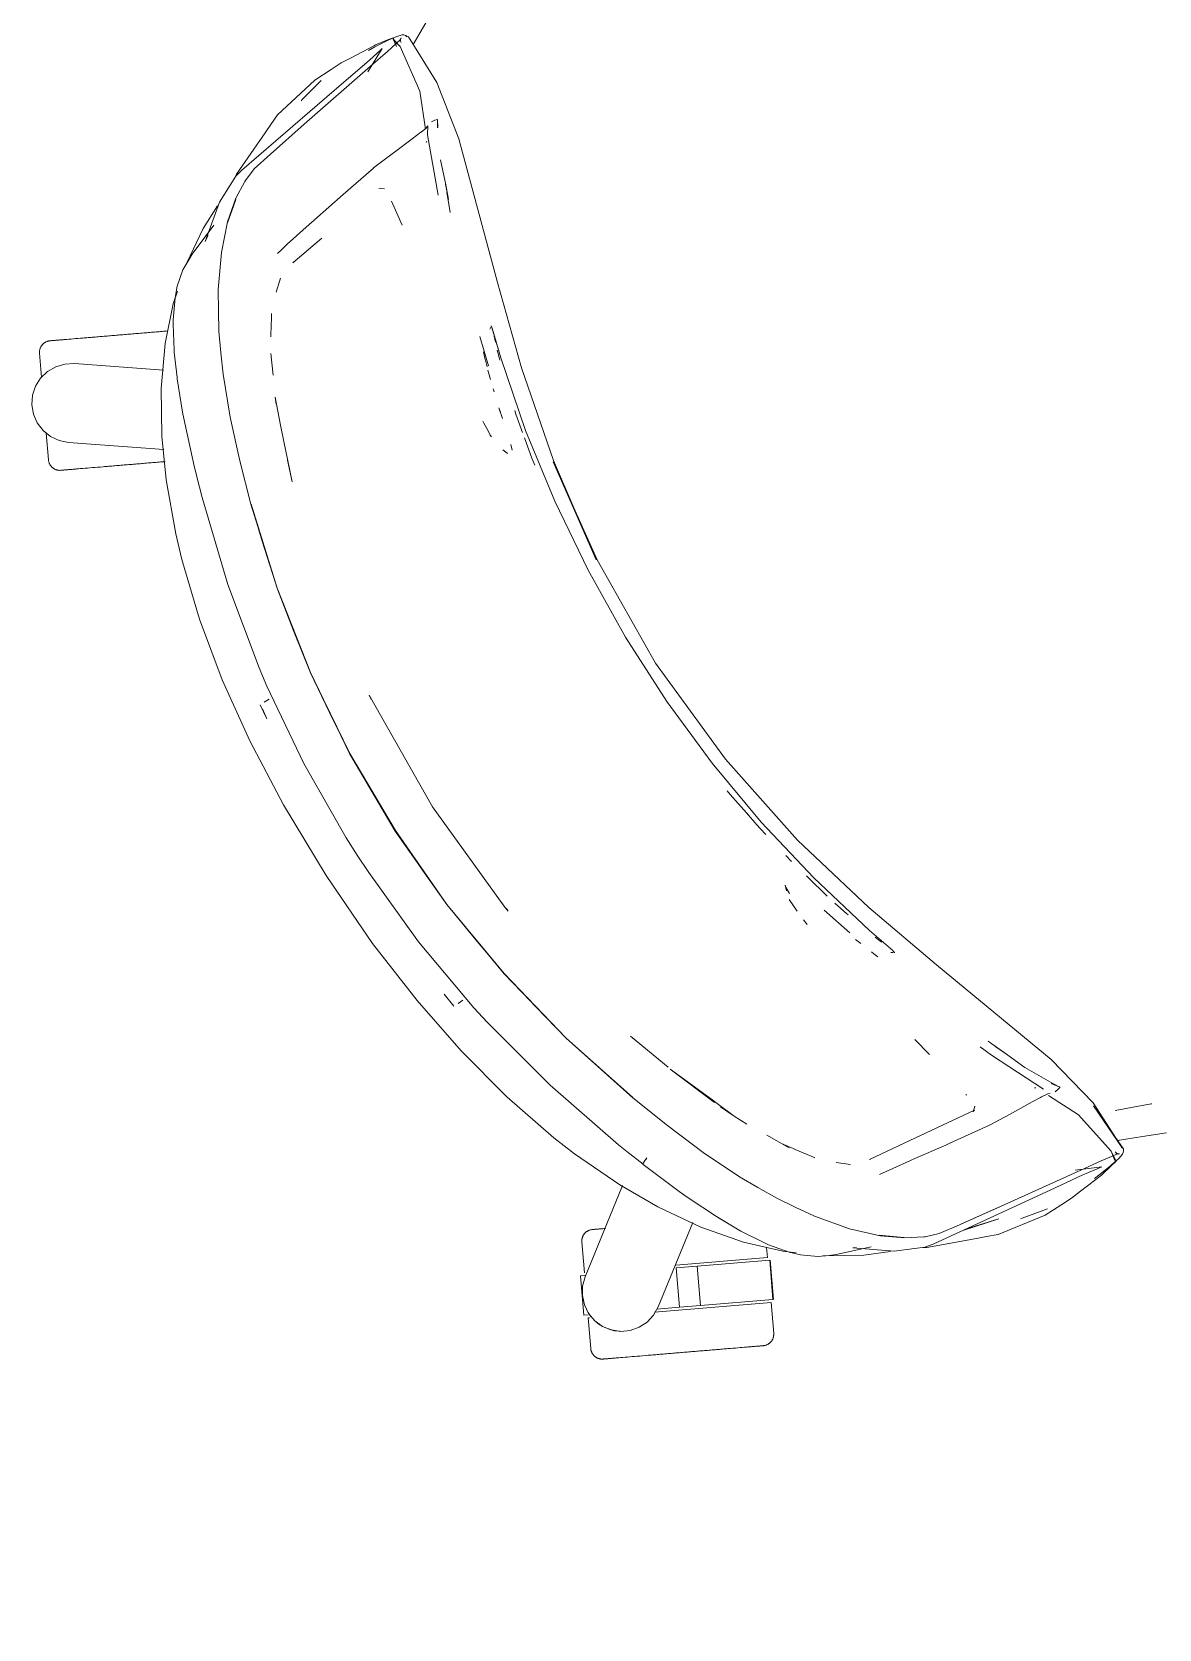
# Model space of a CAD drawing. Header units: millimetres. Extents: x 79795 to 317870, y -36033 to 97293.
# Drawn here: x 202758 to 203157, y 16035 to 16601 of the extents above; entities that cross this region are included whole.
import ezdxf

# ---------------------------------------------------------------- set-up
doc = ezdxf.new("R2010")
doc.units = ezdxf.units.MM
doc.header["$MEASUREMENT"] = 0
doc.layers.add('G-IMPT', color=8, linetype='CONTINUOUS', lineweight=9)
doc.layers.add('I-FURN', color=8, linetype='CONTINUOUS', lineweight=9)

msp = doc.modelspace()

# ---------------------------------------------------------------- linework, layer by layer
at = {"layer": 'G-IMPT'}
for p, q in [((202883.42, 16597.92), (202885.62, 16598.81)), ((202883.91, 16597.93), (202886.96, 16599.25)), ((202886.78, 16595.66), (202885.62, 16598.81)), ((202888.82, 16599.8), (202886.96, 16599.25)), ((202887.84, 16597.73), (202888.46, 16598.79)), ((202888.25, 16598.19), (202888.46, 16598.79)), ((202888.82, 16599.8), (202889.45, 16599.82)), ((202889.45, 16599.82), (202890.03, 16599.61)), ((202891.1, 16599.06), (202890.03, 16599.61)), ((202890.48, 16599.15), (202890.03, 16599.61)), ((202890.03, 16599.61), (202890.09, 16599.55)), ((202890.48, 16599.15), (202890.09, 16599.55)), ((202901.05, 16582.89), (202891.1, 16599.06)), ((202892.77, 16596.35), (202897.17, 16604.11)), ((202878.99, 16596.08), (202870.72, 16591.71)), ((202881.75, 16594.96), (202876.65, 16586.76)), ((202879.13, 16595.56), (202876.84, 16594.33)), ((202877.33, 16590.96), (202881.1, 16594.37)), ((202883.6, 16593.88), (202877.6, 16588.7)), ((202878.99, 16596.08), (202879.41, 16596.3)), ((202883.35, 16597.66), (202879.13, 16595.56)), ((202879.41, 16596.3), (202883.42, 16597.92)), ((202881.75, 16594.96), (202881.1, 16594.37)), ((202883.91, 16597.93), (202883.35, 16597.66)), ((202888.27, 16598.21), (202883.6, 16593.88)), ((202886.78, 16595.66), (202885.64, 16598.33)), ((202885.64, 16598.33), (202888.16, 16595.69)), ((202887.84, 16597.73), (202888.27, 16598.21)), ((202895.1, 16579.89), (202888.16, 16595.69)), ((202888.25, 16598.19), (202888.27, 16597.56)), ((202888.48, 16597.1), (202888.27, 16597.56)), ((202877.6, 16588.7), (202854.1, 16568.16)), ((202857.86, 16583.81), (202863.7, 16587.6)), ((202863.7, 16587.6), (202867.21, 16589.86)), ((202870.72, 16591.71), (202867.21, 16589.86)), ((202868.17, 16583.09), (202876.35, 16590.07)), ((202877.33, 16590.96), (202876.35, 16590.07)), ((202868.17, 16583.09), (202832.08, 16551.92)), ((202857.86, 16583.81), (202844.73, 16571.51)), ((202860.19, 16583.63), (202853.47, 16576.88)), ((202901.05, 16582.89), (202908.87, 16563)), ((202853.47, 16576.88), (202853.07, 16576.44)), ((202895.1, 16579.89), (202897.07, 16566.47)), ((202844.73, 16571.51), (202842.35, 16568.08)), ((202830.12, 16550.47), (202840.27, 16565.09)), ((202840.27, 16565.09), (202842.35, 16568.08)), ((202854.1, 16568.16), (202842.14, 16557.61)), ((202892.39, 16563.02), (202895.48, 16565.36)), ((202895.55, 16565.41), (202895.48, 16565.36)), ((202895.55, 16565.41), (202897.39, 16566.95)), ((202897.4, 16566.96), (202897.39, 16566.95)), ((202897.4, 16566.96), (202897.85, 16567.59)), ((202897.85, 16567.59), (202897.81, 16564.39)), ((202899.21, 16569.02), (202900.44, 16569.61)), ((202900.44, 16569.61), (202901.32, 16569.85)), ((202901.38, 16569.87), (202901.32, 16569.85)), ((202901.38, 16566.94), (202901.32, 16569.85)), ((202901.32, 16569.85), (202901.41, 16566.97)), ((202901.38, 16569.87), (202901.38, 16566.94)), ((202886.08, 16558.29), (202892.39, 16563.02)), ((202897.52, 16562.16), (202897.3, 16561.7)), ((202897.81, 16564.39), (202901.53, 16543.03)), ((202922.62, 16512.1), (202908.87, 16563)), ((202836.39, 16552.36), (202842.14, 16557.61)), ((202878.69, 16552.71), (202885.29, 16557.69)), ((202885.29, 16557.69), (202886.08, 16558.29)), ((202904.26, 16546.73), (202902.41, 16555.61)), ((202827.93, 16546.62), (202829.91, 16549.76)), ((202829.55, 16549.19), (202830.12, 16550.47)), ((202832.08, 16551.92), (202829.91, 16549.76)), ((202829.95, 16541.97), (202833.07, 16547.89)), ((202833.07, 16547.89), (202833.31, 16548.3)), ((202836.39, 16552.36), (202833.31, 16548.3)), ((202867.9, 16543.34), (202878.63, 16552.66)), ((202878.69, 16552.71), (202878.63, 16552.66)), ((202827.93, 16546.62), (202824.09, 16540.53)), ((202867.9, 16543.34), (202857.81, 16534.33)), ((202882.61, 16545.26), (202880.54, 16545.45)), ((202905.22, 16541.52), (202904.16, 16546.91)), ((202904.16, 16546.91), (202905.22, 16541.5)), ((202904.26, 16546.73), (202905.22, 16541.52)), ((202904.69, 16544.18), (202905.76, 16536.88)), ((202823.45, 16539.33), (202818.35, 16531.31)), ((202819.09, 16526.68), (202824.09, 16540.53)), ((202827.01, 16533.27), (202829.93, 16541.57)), ((202827.01, 16533.27), (202828.5, 16537.57)), ((202829.95, 16541.97), (202827.02, 16533.64)), ((202829.93, 16541.57), (202828.5, 16537.57)), ((202885, 16540.91), (202888.78, 16532.44)), ((202885, 16540.91), (202885.15, 16540.59)), ((202818.35, 16531.31), (202812.58, 16519.13)), ((202822.09, 16532.46), (202814.52, 16522.22)), ((202824.79, 16522.81), (202827.02, 16533.64)), ((202856.97, 16533.58), (202848.09, 16525.71)), ((202856.97, 16533.58), (202857.43, 16533.99)), ((202857.81, 16534.33), (202857.43, 16533.99)), ((202819.09, 16526.68), (202820.17, 16528.76)), ((202846.29, 16523.97), (202847.73, 16525.4)), ((202848.09, 16525.71), (202847.73, 16525.4)), ((202860.33, 16527.8), (202850.06, 16519.07)), ((202811.82, 16517.81), (202813.23, 16520.12)), ((202813.23, 16520.12), (202814.52, 16522.22)), ((202824.79, 16522.81), (202823.7, 16509.69)), ((202844.72, 16522.41), (202846.29, 16523.97)), ((202811.19, 16516.68), (202809.19, 16510.8)), ((202811.19, 16516.68), (202811.82, 16517.81)), ((202850.06, 16519.07), (202850.38, 16519.45)), ((202807.76, 16504.59), (202809.23, 16509.1)), ((202809.19, 16510.8), (202808.4, 16506.69)), ((202823.7, 16509.39), (202823.7, 16509.69)), ((202823.73, 16502.16), (202823.7, 16509.39)), ((202844.21, 16508.77), (202845.69, 16513.69)), ((202931.12, 16481.92), (202922.62, 16512.1)), ((202807.76, 16504.59), (202804.96, 16490.54)), ((202808.4, 16506.69), (202807.75, 16498.98)), ((202807.75, 16498.98), (202807.72, 16497.43)), ((202808.07, 16488.14), (202807.72, 16497.43)), ((202823.73, 16502.16), (202823.93, 16494.88)), ((202842.53, 16499.79), (202842.37, 16493.59)), ((202842.53, 16499.79), (202842.56, 16501.13)), ((202824.61, 16487.24), (202823.93, 16494.88)), ((202842.37, 16493.59), (202842.35, 16492.89)), ((202919.44, 16482.66), (202916.34, 16493.08)), ((202919.85, 16495.64), (202920.16, 16496.3)), ((202919.85, 16495.64), (202919.95, 16495.88)), ((202920.48, 16496.68), (202920.23, 16496.82)), ((202923.8, 16485.48), (202920.48, 16496.68)), ((202923.8, 16485.48), (202920.56, 16496.26)), ((202920.68, 16495.99), (202920.56, 16496.26)), ((202923.8, 16485.48), (202920.68, 16495.99)), ((202921.6, 16492.09), (202921.36, 16493.2)), ((202921.83, 16491.08), (202921.6, 16492.09)), ((202803.54, 16474.64), (202804.96, 16490.54)), ((202808.14, 16487.47), (202808.07, 16488.14)), ((202808.14, 16487.47), (202809.11, 16478.57)), ((202824.61, 16487.24), (202825.4, 16479.75)), ((202842.36, 16487.07), (202843.16, 16479.29)), ((202917.58, 16487.63), (202918.11, 16485.4)), ((202922.49, 16488.24), (202922.69, 16487.41)), ((202923.28, 16485.14), (202922.69, 16487.41)), ((202918.28, 16484.66), (202918.11, 16485.4)), ((202918.28, 16484.66), (202918.88, 16482.3)), ((202919.18, 16481.15), (202919.39, 16480.35)), ((202919.39, 16480.35), (202920.08, 16477.83)), ((202923.28, 16485.14), (202923.4, 16484.67)), ((202932.54, 16459.81), (202923.8, 16485.48)), ((202931.12, 16481.92), (202942.36, 16449.1)), ((202803.73, 16457.76), (202803.54, 16474.64)), ((202809.16, 16478.08), (202809.11, 16478.57)), ((202809.16, 16478.08), (202811.08, 16466.28)), ((202827.91, 16464.44), (202825.4, 16479.75)), ((202921.03, 16474.52), (202921.36, 16473.4)), ((202845.74, 16461.7), (202843.82, 16471.55)), ((202843.82, 16471.55), (202844.2, 16469.13)), ((202811.08, 16466.28), (202811.83, 16462.39)), ((202831.37, 16448.98), (202827.91, 16464.44)), ((202917.59, 16462.63), (202917.36, 16463.05)), ((202923.1, 16467.78), (202924.35, 16464)), ((202923.1, 16467.78), (202923.6, 16466.29)), ((202929.09, 16465.6), (202928.68, 16466.86)), ((202931.44, 16459.08), (202929.09, 16465.6)), ((202805.22, 16442.34), (202803.73, 16457.76)), ((202815.28, 16446.68), (202811.83, 16462.39)), ((202846.11, 16459.89), (202845.74, 16461.7)), ((202849.91, 16441.58), (202846.11, 16459.89)), ((202919.37, 16459.36), (202917.59, 16462.63)), ((202919.37, 16459.36), (202920.03, 16458.15)), ((202920.4, 16457.56), (202920.03, 16458.15)), ((202932.54, 16459.81), (202942.83, 16434.71)), ((202926.07, 16451.59), (202924.44, 16452.86)), ((202926.07, 16451.59), (202925.32, 16452.35)), ((202927.73, 16452.79), (202927.34, 16454.8)), ((202927.45, 16454.38), (202927.34, 16454.8)), ((202934.71, 16450.01), (202932.13, 16457.17)), ((202815.28, 16446.68), (202817, 16439.68)), ((202831.37, 16448.98), (202835.23, 16433.72)), ((202849.91, 16441.58), (202848.18, 16449.3)), ((202935.74, 16447.54), (202934.71, 16450.01)), ((202957.84, 16413.97), (202942.34, 16448.64)), ((202957.53, 16413.98), (202942.34, 16448.64)), ((202942.36, 16449.1), (202957.53, 16413.98)), ((202808.63, 16423.16), (202805.22, 16442.34)), ((202817.95, 16436), (202817, 16439.68)), ((202817.95, 16436), (202827.12, 16405.24)), ((202942.83, 16434.71), (202954.63, 16410.29)), ((202844.69, 16403.54), (202835.23, 16433.72)), ((202839.27, 16420.56), (202835.32, 16433.67)), ((202844.69, 16403.54), (202835.32, 16433.67)), ((202808.63, 16423.16), (202810.77, 16414.15)), ((202839.27, 16420.56), (202844.69, 16403.54)), ((202810.77, 16414.15), (202817.08, 16392.95)), ((202957.84, 16413.97), (202978.58, 16377.39)), ((202967.89, 16386.64), (202954.63, 16410.29)), ((202838.18, 16375.74), (202827.12, 16405.24)), ((202856.35, 16374.03), (202844.66, 16403.66)), ((202844.66, 16403.66), (202856.31, 16374.09)), ((202844.69, 16403.54), (202850.23, 16389.25)), ((202817.08, 16392.95), (202825.13, 16371.54)), ((202856.35, 16374.03), (202850.23, 16389.25)), ((202982.57, 16363.83), (202967.89, 16386.64)), ((202840.93, 16369.28), (202838.18, 16375.74)), ((202870.19, 16345.46), (202856.31, 16374.09)), ((202863.09, 16359.96), (202856.35, 16374.03)), ((202870.24, 16345.44), (202856.35, 16374.03)), ((203003.29, 16343.36), (202978.58, 16377.39)), ((202834.87, 16349.95), (202825.13, 16371.54)), ((202854.05, 16341.85), (202840.93, 16369.28)), ((202838.49, 16362.63), (202840.87, 16357.73)), ((202839.95, 16363.61), (202841.75, 16364.68)), ((202839.95, 16363.61), (202840.05, 16363.67)), ((202899.6, 16326.55), (202877.16, 16366.03)), ((202877.16, 16366.03), (202877.84, 16364.55)), ((202877.23, 16366), (202877.33, 16365.77)), ((202877.84, 16364.55), (202877.33, 16365.77)), ((202982.57, 16363.83), (202998.61, 16341.96)), ((202839.31, 16361.2), (202840.87, 16357.73)), ((202863.09, 16359.96), (202870.24, 16345.44)), ((202846.81, 16327.23), (202834.87, 16349.95)), ((202886.29, 16317.98), (202870.19, 16345.46)), ((202870.24, 16345.44), (202877.74, 16332.56)), ((202870.24, 16345.44), (202886.48, 16318.11)), ((202869.04, 16315.58), (202854.05, 16341.85)), ((203015.95, 16321.11), (202998.61, 16341.96)), ((203028.85, 16314.73), (203003.29, 16343.36)), ((202877.74, 16332.56), (202886.48, 16318.11)), ((203005, 16330.89), (203003.95, 16332.19)), ((203010.7, 16324.42), (203005, 16330.89)), ((202861.87, 16302.27), (202846.81, 16327.23)), ((202899.55, 16326.52), (202925.17, 16291.01)), ((202899.6, 16326.55), (202925.17, 16291.01)), ((203010.7, 16324.42), (203014.46, 16320.16)), ((202904.63, 16291.95), (202886.29, 16317.98)), ((202896.01, 16304.16), (202886.48, 16318.11)), ((202904.64, 16292.01), (202886.48, 16318.11)), ((203014.46, 16320.16), (203015.55, 16318.92)), ((203017.59, 16316.78), (203015.55, 16318.92)), ((203034.53, 16301.36), (203015.95, 16321.11)), ((202869.04, 16315.58), (202872.92, 16309.38)), ((203028.85, 16314.73), (203054.08, 16290.91)), ((202876.96, 16303.28), (202872.92, 16309.38)), ((203024.68, 16309.33), (203026.65, 16307.25)), ((202878.36, 16278.22), (202861.87, 16302.27)), ((202876.96, 16303.28), (202894.66, 16278.76)), ((202896.01, 16304.16), (202904.64, 16292.01)), ((203031.96, 16302.07), (203033.41, 16300.66)), ((203038.37, 16295.82), (203033.41, 16300.66)), ((203034.53, 16301.36), (203054.28, 16282.77)), ((203024.76, 16297.87), (203024.38, 16298.87)), ((203024.38, 16298.87), (203024.85, 16296.86)), ((203024.76, 16297.87), (203025.98, 16295.92)), ((203025.82, 16293.78), (203028.63, 16289.58)), ((203025.82, 16293.78), (203027.33, 16291.45)), ((203025.9, 16296.03), (203025.98, 16295.92)), ((203038.37, 16295.82), (203039.36, 16294.91)), ((202904.63, 16291.95), (202924.95, 16267.46)), ((202904.64, 16292.01), (202924.9, 16267.52)), ((202904.64, 16292.01), (202914.89, 16279.48)), ((202925.17, 16291.01), (202926.36, 16289.66)), ((202925.17, 16291.01), (202926.08, 16290.04)), ((202926.25, 16289.86), (202926.08, 16290.04)), ((203028.63, 16289.58), (203027.33, 16291.45)), ((203047.32, 16281.98), (203038.26, 16290.02)), ((203042.18, 16292.3), (203042.05, 16292.43)), ((203043.07, 16291.52), (203042.18, 16292.3)), ((203043.07, 16291.52), (203046.17, 16288.76)), ((203046.17, 16288.76), (203046.72, 16288.29)), ((203078.02, 16270.67), (203054.08, 16290.91)), ((203030.95, 16286.56), (203032.26, 16284.92)), ((203054.28, 16282.77), (203062.51, 16275.67)), ((202894.1, 16257.94), (202878.36, 16278.22)), ((202894.66, 16278.76), (202914.2, 16255.45)), ((202924.9, 16267.52), (202914.89, 16279.48)), ((203049.37, 16279.62), (203051.18, 16278.15)), ((203058.07, 16279.03), (203056.31, 16280.39)), ((203058.07, 16279.03), (203058.63, 16278.6)), ((203055.85, 16274.56), (203054.99, 16275.21)), ((203055.85, 16274.56), (203057.26, 16273.5)), ((203061.9, 16274.97), (203062.15, 16274.96)), ((203061.9, 16274.97), (203062.62, 16274.97)), ((203062.71, 16275.47), (203062.51, 16275.67)), ((203062.94, 16275.27), (203062.71, 16275.47)), ((203063.11, 16275.1), (203062.94, 16275.27)), ((203063.16, 16274.86), (203063.11, 16275.1)), ((202946.94, 16244.69), (202924.9, 16267.52)), ((202924.9, 16267.52), (202936.22, 16255.66)), ((202946.94, 16244.69), (202924.95, 16267.46)), ((203078.02, 16270.67), (203118.66, 16237.08)), ((202907.14, 16255.99), (202903.66, 16260.19)), ((202909.71, 16240.14), (202894.1, 16257.94)), ((202910.35, 16258.11), (202908.63, 16256.91)), ((202908.63, 16256.91), (202908.73, 16256.97)), ((202914.2, 16255.45), (202918.94, 16250.27)), ((202946.94, 16244.69), (202936.22, 16255.66)), ((202941.21, 16227.99), (202918.94, 16250.27)), ((202960.19, 16232.71), (202946.94, 16244.69)), ((202946.94, 16244.69), (202970.5, 16223.58)), ((202946.94, 16244.69), (202970.49, 16223.68)), ((202969.62, 16245.39), (202972.39, 16243.09)), ((202969.62, 16245.39), (202982.96, 16234.37)), ((203070.4, 16244.23), (203075.52, 16238.89)), ((203097.6, 16242.65), (203096.36, 16243.54)), ((203101.94, 16239.62), (203097.6, 16242.65)), ((203097.6, 16242.65), (203102.06, 16239.45)), ((202925.86, 16223.94), (202909.71, 16240.14)), ((203093.5, 16241.58), (203097.45, 16238.67)), ((203097.45, 16238.67), (203115.86, 16226.55)), ((203102.06, 16239.45), (203099.04, 16241.62)), ((203109.27, 16234.26), (203101.94, 16239.62)), ((203118.66, 16237.08), (203133.53, 16221.73)), ((202960.19, 16232.71), (202970.49, 16223.68)), ((202983.73, 16233.69), (202999.42, 16221.91)), ((202983.73, 16233.69), (202998.82, 16222.66)), ((203109.27, 16234.26), (203119.18, 16228.62)), ((202941.21, 16227.99), (202965.41, 16206.91)), ((203112.69, 16227.09), (203113.2, 16227.1)), ((203121.64, 16227.28), (203118.63, 16228.56)), ((203121.64, 16227.28), (203119.18, 16228.62)), ((203119.99, 16225.7), (203121.19, 16226.67)), ((203121.19, 16226.67), (203121.69, 16227.16)), ((203121.64, 16227.28), (203121.58, 16227.44)), ((203121.69, 16227.16), (203121.64, 16227.28)), ((202942.55, 16209.42), (202925.86, 16223.94)), ((202970.5, 16223.58), (202982.78, 16213.75)), ((202998.82, 16222.66), (203000.31, 16221.56)), ((203006.43, 16217.08), (203000.31, 16221.56)), ((203006.43, 16217.08), (203001.54, 16220.41)), ((203088.67, 16224.5), (203088.44, 16224.77)), ((203091.64, 16220.53), (203091, 16218.64)), ((203111.85, 16222.07), (203104.07, 16217.81)), ((203111.85, 16222.07), (203114.85, 16223.7)), ((203115.19, 16223.87), (203114.85, 16223.7)), ((203115.19, 16223.87), (203117.41, 16224.96)), ((203117.41, 16224.96), (203117.48, 16224.97)), ((203118.27, 16225.16), (203117.48, 16224.97)), ((203128.33, 16217.55), (203117.73, 16224.39)), ((203133.53, 16221.73), (203143.78, 16205.89)), ((203133.64, 16220.74), (203144.11, 16205.55)), ((203133.64, 16220.74), (203143.78, 16205.89)), ((203141.34, 16219.1), (203153.97, 16221.38)), ((203154.25, 16221.44), (203153.97, 16221.38)), ((203010.9, 16214.19), (203006.43, 16217.08)), ((203066.52, 16207.48), (203091.53, 16219.13)), ((203091.16, 16218.78), (203091.33, 16218.94)), ((203091.53, 16219.13), (203091.33, 16218.94)), ((203096.8, 16213.87), (203104.07, 16217.81)), ((203128.33, 16217.55), (203139.84, 16204.69)), ((202942.55, 16209.42), (202949.86, 16203.74)), ((202995.43, 16204.19), (202982.78, 16213.75)), ((203017.97, 16210.37), (203025.88, 16205.82)), ((203096.73, 16213.84), (203082.74, 16207.46)), ((203096.73, 16213.84), (203096.8, 16213.87)), ((203150.96, 16209.8), (203142.16, 16208.38)), ((203159.4, 16211.17), (203150.96, 16209.8)), ((202949.86, 16203.74), (202965.91, 16192.7)), ((202965.41, 16206.91), (202968.37, 16204.53)), ((202974.15, 16200), (202968.37, 16204.53)), ((202995.43, 16204.19), (203008.32, 16195.58)), ((203023.11, 16207.34), (203027.3, 16205.56)), ((203023.11, 16207.34), (203025.88, 16205.82)), ((203027.3, 16205.56), (203027.94, 16205.29)), ((203027.94, 16205.29), (203033.66, 16202.87)), ((203066.52, 16207.48), (203054.33, 16201.74)), ((203081.3, 16206.83), (203070.39, 16202.03)), ((203082.74, 16207.46), (203081.3, 16206.83)), ((203142.18, 16203.75), (203136.31, 16201.29)), ((203141.21, 16201.31), (203139.81, 16204.62)), ((203139.81, 16204.62), (203141.63, 16201.09)), ((203141.21, 16201.31), (203139.84, 16204.69)), ((203141.59, 16204.02), (203141.26, 16204.4)), ((203141.56, 16203.55), (203142.18, 16203.75)), ((203141.56, 16203.55), (203142.79, 16203.68)), ((203141.59, 16204.02), (203142.15, 16203.74)), ((203142.15, 16203.74), (203142.79, 16203.68)), ((203142.59, 16202.12), (203143.86, 16203.59)), ((203144.2, 16205.47), (203143.57, 16206.09)), ((203143.57, 16206.09), (203143.66, 16206.01)), ((203143.78, 16205.89), (203143.66, 16206.01)), ((203144.11, 16205.55), (203143.78, 16205.89)), ((203144.13, 16204.16), (203143.86, 16203.59)), ((203144.13, 16204.16), (203144.18, 16204.77)), ((203144.2, 16205.47), (203144.18, 16204.77)), ((202974.27, 16200.56), (202974.06, 16200.15)), ((202974.07, 16200.11), (202974.06, 16200.15)), ((202974.07, 16200.11), (202974.27, 16200.56)), ((202974.11, 16199.98), (202974.07, 16200.11)), ((202974.07, 16200.11), (202974.15, 16200)), ((202986.9, 16190.41), (202974.11, 16199.98)), ((202974.76, 16201.33), (202974.27, 16200.56)), ((202974.36, 16200.74), (202974.27, 16200.56)), ((202974.76, 16201.33), (202974.36, 16200.74)), ((202974.76, 16201.33), (202975.41, 16202.25)), ((202974.76, 16201.33), (202975.04, 16201.74)), ((202975.41, 16202.25), (202975.04, 16201.74)), ((203033.66, 16202.87), (203034.89, 16202.35)), ((203042.52, 16200.69), (203047.61, 16199.99)), ((203054.33, 16201.74), (203054.8, 16201.88)), ((203062.53, 16198.54), (203057.86, 16196.42)), ((203062.53, 16198.54), (203068.86, 16201.35)), ((203068.86, 16201.35), (203070.39, 16202.03)), ((203100.68, 16185.09), (203129.1, 16197.97)), ((203127.07, 16197.93), (203136.52, 16199.16)), ((203129.1, 16197.97), (203136.31, 16201.29)), ((203135.72, 16198.81), (203131.05, 16196.79)), ((203136.52, 16199.16), (203135.72, 16198.81)), ((203135.98, 16196.53), (203139.64, 16199.5)), ((203139.91, 16199.46), (203136.78, 16196.47)), ((203140.12, 16199.9), (203139.64, 16199.5)), ((203139.91, 16199.46), (203141.63, 16201.09)), ((203140.12, 16199.9), (203142.59, 16202.12)), ((202979.33, 16184.95), (202965.91, 16192.7)), ((203014.81, 16191.75), (203008.32, 16195.58)), ((203014.81, 16191.75), (203021.49, 16187.97)), ((203120.09, 16191.71), (203076.78, 16171.77)), ((203120.09, 16191.71), (203129.84, 16196.27)), ((203129, 16190.46), (203136.41, 16196.19)), ((203131.05, 16196.79), (203129.84, 16196.27)), ((203135.98, 16196.53), (203133.92, 16194.95)), ((203136.41, 16196.19), (203136.78, 16196.47)), ((202990.13, 16188.12), (202986.9, 16190.41)), ((203000.08, 16181.49), (202990.13, 16188.12)), ((203028.03, 16184.78), (203021.49, 16187.97)), ((203125.86, 16188.03), (203122.35, 16185.78)), ((203129, 16190.46), (203125.86, 16188.03)), ((202994.62, 16177.79), (202979.33, 16184.95)), ((203000.5, 16181.24), (203000.08, 16181.49)), ((203000.08, 16181.49), (203008.78, 16176.33)), ((203000.08, 16181.49), (203008.2, 16176.67)), ((203000.5, 16181.24), (203008.78, 16176.33)), ((203028.03, 16184.78), (203034.59, 16181.75)), ((203034.87, 16181.63), (203034.59, 16181.75)), ((203047.26, 16177.19), (203034.87, 16181.63)), ((203100.12, 16184.84), (203086.12, 16178.57)), ((203100.68, 16185.09), (203086.64, 16178.83)), ((203100.12, 16184.84), (203086.64, 16178.83)), ((203100.09, 16180.67), (203087.3, 16176.61)), ((203100.09, 16180.67), (203088.27, 16177.06)), ((203116.48, 16182.03), (203099.85, 16175.17)), ((203108.35, 16180.9), (203107.79, 16180.72)), ((203117.28, 16184.22), (203108.35, 16180.9)), ((203116.48, 16182.03), (203122.35, 16185.78)), ((202994.62, 16177.79), (203009.68, 16172.5)), ((203008.78, 16176.33), (203008.2, 16176.67)), ((203008.78, 16176.33), (203017.09, 16172.16)), ((203058.04, 16174.74), (203047.26, 16177.19)), ((203066.47, 16174.1), (203057.7, 16174.88)), ((203057.7, 16174.88), (203062.23, 16174.45)), ((203058.04, 16174.74), (203066.84, 16173.95)), ((203073.99, 16174.39), (203078.97, 16175.51)), ((203078.97, 16175.51), (203086.12, 16178.57)), ((203099.85, 16175.17), (203095.74, 16174.43)), ((203023.63, 16169.23), (203009.68, 16172.5)), ((203018.52, 16171.55), (203017.09, 16172.16)), ((203025.8, 16168.94), (203018.52, 16171.55)), ((203028.34, 16168.7), (203023.63, 16169.23)), ((203054.93, 16170.74), (203042.48, 16168.09)), ((203048.43, 16170.4), (203049.68, 16170.46)), ((203048.43, 16170.4), (203063.05, 16169.21)), ((203052.34, 16167.81), (203061.75, 16169.13)), ((203066.47, 16174.1), (203062.23, 16174.45)), ((203063.05, 16169.21), (203070.24, 16170.19)), ((203066.84, 16173.95), (203073.52, 16174.34)), ((203070.24, 16170.19), (203073.91, 16170.69)), ((203073.24, 16170.6), (203074.65, 16170.58)), ((203073.99, 16174.39), (203073.52, 16174.34)), ((203076.78, 16171.77), (203073.91, 16170.69)), ((203074.65, 16170.58), (203092.16, 16173.77)), ((203092.16, 16173.77), (203095.74, 16174.43)), ((203025.8, 16168.94), (203029.87, 16167.97)), ((203036.05, 16167.35), (203029.87, 16167.97)), ((203037.34, 16167.45), (203036.05, 16167.35)), ((203037.34, 16167.45), (203040.02, 16167.78)), ((203038.85, 16167.6), (203037.94, 16167.61)), ((203038.85, 16167.6), (203052.34, 16167.81)), ((203040.02, 16167.78), (203042.48, 16168.09))]:
    msp.add_line(p, q, dxfattribs=at)
at = {"layer": 'I-FURN'}
for p, q in [((202762.82, 16491.19), (202762.97, 16491.25)), ((202762.97, 16491.25), (202763.12, 16491.31)), ((202763.12, 16491.31), (202763.27, 16491.36)), ((202763.27, 16491.36), (202763.43, 16491.4)), ((202763.43, 16491.4), (202763.59, 16491.44)), ((202763.59, 16491.44), (202763.74, 16491.47)), ((202763.74, 16491.47), (202763.9, 16491.49)), ((202763.9, 16491.49), (202764.06, 16491.51)), ((202764.06, 16491.51), (202764.11, 16491.51)), ((202764.11, 16491.51), (202764.13, 16491.52)), ((202764.16, 16491.52), (202764.11, 16491.51)), ((202764.11, 16491.51), (202764.11, 16491.51)), ((202764.13, 16491.52), (202764.2, 16491.52)), ((202764.25, 16491.53), (202764.16, 16491.52)), ((202764.2, 16491.52), (202764.31, 16491.53)), ((202764.39, 16491.54), (202764.25, 16491.53)), ((202764.31, 16491.53), (202764.47, 16491.54)), ((202764.57, 16491.55), (202764.39, 16491.54)), ((202764.47, 16491.54), (202764.67, 16491.56)), ((202764.8, 16491.57), (202764.57, 16491.55)), ((202764.67, 16491.56), (202764.92, 16491.58)), ((202765.07, 16491.59), (202764.8, 16491.57)), ((202764.92, 16491.58), (202765.21, 16491.61)), ((202765.39, 16491.62), (202765.07, 16491.59)), ((202765.21, 16491.61), (202765.55, 16491.63)), ((202765.75, 16491.65), (202765.39, 16491.62)), ((202765.55, 16491.63), (202765.93, 16491.67)), ((202766.15, 16491.68), (202765.75, 16491.65)), ((202765.93, 16491.67), (202766.35, 16491.7)), ((202766.59, 16491.72), (202766.15, 16491.68)), ((202766.35, 16491.7), (202766.81, 16491.74)), ((202767.08, 16491.76), (202766.59, 16491.72)), ((202766.81, 16491.74), (202767.31, 16491.78)), ((202767.6, 16491.81), (202767.08, 16491.76)), ((202767.31, 16491.78), (202767.86, 16491.83)), ((202768.17, 16491.85), (202767.6, 16491.81)), ((202767.86, 16491.83), (202768.44, 16491.88)), ((202768.77, 16491.9), (202768.17, 16491.85)), ((202768.44, 16491.88), (202769.06, 16491.93)), ((202769.41, 16491.96), (202768.77, 16491.9)), ((202769.06, 16491.93), (202769.72, 16491.98)), ((202770.09, 16492.01), (202769.41, 16491.96)), ((202770.81, 16492.07), (202770.09, 16492.01)), ((202771.56, 16492.14), (202770.81, 16492.07)), ((202772.34, 16492.2), (202771.56, 16492.14)), ((202773.16, 16492.27), (202772.34, 16492.2)), ((202774, 16492.34), (202773.16, 16492.27)), ((202774.88, 16492.41), (202774, 16492.34)), ((202775.78, 16492.49), (202774.88, 16492.41)), ((202776.71, 16492.57), (202775.78, 16492.49)), ((202776.21, 16492.52), (202777.15, 16492.6)), ((202777.67, 16492.65), (202776.71, 16492.57)), ((202777.15, 16492.6), (202778.12, 16492.68)), ((202778.65, 16492.73), (202777.67, 16492.65)), ((202778.12, 16492.68), (202779.11, 16492.77)), ((202779.65, 16492.81), (202778.65, 16492.73)), ((202779.11, 16492.77), (202780.12, 16492.85)), ((202780.67, 16492.9), (202779.65, 16492.81)), ((202780.12, 16492.85), (202781.15, 16492.94)), ((202781.71, 16492.98), (202780.67, 16492.9)), ((202781.15, 16492.94), (202782.2, 16493.02)), ((202782.77, 16493.07), (202781.71, 16492.98)), ((202782.2, 16493.02), (202783.26, 16493.11)), ((202783.85, 16493.16), (202782.77, 16493.07)), ((202783.26, 16493.11), (202784.34, 16493.2)), ((202784.93, 16493.25), (202783.85, 16493.16)), ((202784.34, 16493.2), (202785.44, 16493.29)), ((202786.03, 16493.34), (202784.93, 16493.25)), ((202785.44, 16493.29), (202786.54, 16493.39)), ((202787.14, 16493.44), (202786.03, 16493.34)), ((202786.54, 16493.39), (202787.66, 16493.48)), ((202788.26, 16493.53), (202787.14, 16493.44)), ((202787.66, 16493.48), (202788.78, 16493.57)), ((202789.39, 16493.62), (202788.26, 16493.53)), ((202788.78, 16493.57), (202789.91, 16493.67)), ((202790.52, 16493.72), (202789.39, 16493.62)), ((202789.91, 16493.67), (202791.04, 16493.76)), ((202791.65, 16493.81), (202790.52, 16493.72)), ((202791.04, 16493.76), (202792.17, 16493.86)), ((202792.78, 16493.91), (202791.65, 16493.81)), ((202792.17, 16493.86), (202793.31, 16493.95)), ((202793.92, 16494), (202792.78, 16493.91)), ((202793.31, 16493.95), (202794.44, 16494.04)), ((202795.05, 16494.1), (202793.92, 16494)), ((202794.44, 16494.04), (202795.57, 16494.14)), ((202796.18, 16494.19), (202795.05, 16494.1)), ((202795.57, 16494.14), (202796.7, 16494.23)), ((202797.3, 16494.28), (202796.18, 16494.19)), ((202796.7, 16494.23), (202797.81, 16494.33)), ((202798.41, 16494.38), (202797.3, 16494.28)), ((202797.81, 16494.33), (202798.92, 16494.42)), ((202799.52, 16494.47), (202798.41, 16494.38)), ((202798.92, 16494.42), (202800.02, 16494.51)), ((202800.61, 16494.56), (202799.52, 16494.47)), ((202800.02, 16494.51), (202801.11, 16494.6)), ((202801.69, 16494.65), (202800.61, 16494.56)), ((202801.11, 16494.6), (202802.19, 16494.69)), ((202802.76, 16494.74), (202801.69, 16494.65)), ((202802.19, 16494.69), (202803.24, 16494.78)), ((202803.81, 16494.83), (202802.76, 16494.74)), ((202803.24, 16494.78), (202804.29, 16494.87)), ((202804.84, 16494.91), (202803.81, 16494.83)), ((202804.29, 16494.87), (202805.31, 16494.95)), ((202805.85, 16495), (202804.84, 16494.91)), ((202760.41, 16487.65), (202760.42, 16487.81)), ((202760.41, 16487.48), (202760.41, 16487.65)), ((202760.42, 16487.32), (202760.41, 16487.48)), ((202760.42, 16487.81), (202760.44, 16487.97)), ((202760.43, 16487.16), (202760.42, 16487.32)), ((202760.43, 16487.16), (202761.14, 16478.6)), ((202760.44, 16487.97), (202760.46, 16488.13)), ((202760.46, 16488.13), (202760.49, 16488.29)), ((202760.49, 16488.29), (202760.52, 16488.44)), ((202760.52, 16488.44), (202760.57, 16488.6)), ((202760.57, 16488.6), (202760.61, 16488.75)), ((202760.61, 16488.75), (202760.67, 16488.91)), ((202760.67, 16488.91), (202760.73, 16489.06)), ((202760.73, 16489.06), (202760.79, 16489.2)), ((202760.79, 16489.2), (202760.86, 16489.35)), ((202760.86, 16489.35), (202760.94, 16489.49)), ((202760.94, 16489.49), (202761.02, 16489.63)), ((202761.02, 16489.63), (202761.11, 16489.76)), ((202761.11, 16489.76), (202761.2, 16489.89)), ((202761.2, 16489.89), (202761.3, 16490.02)), ((202761.3, 16490.02), (202761.4, 16490.15)), ((202761.4, 16490.15), (202761.51, 16490.26)), ((202761.51, 16490.26), (202761.63, 16490.38)), ((202761.63, 16490.38), (202761.74, 16490.49)), ((202761.74, 16490.49), (202761.86, 16490.6)), ((202761.86, 16490.6), (202761.99, 16490.7)), ((202761.99, 16490.7), (202762.12, 16490.79)), ((202762.12, 16490.79), (202762.25, 16490.88)), ((202762.25, 16490.88), (202762.39, 16490.97)), ((202762.39, 16490.97), (202762.53, 16491.05)), ((202762.53, 16491.05), (202762.67, 16491.12)), ((202762.67, 16491.12), (202762.82, 16491.19)), ((202760.81, 16478.28), (202763.22, 16480.63)), ((202763.22, 16480.63), (202766.13, 16482.34)), ((202766.13, 16482.34), (202769.37, 16483.3)), ((202769.37, 16483.3), (202772.74, 16483.46)), ((202772.74, 16483.46), (202804.35, 16481.12)), ((202757.97, 16472.21), (202759.02, 16475.42)), ((202759.02, 16475.42), (202760.81, 16478.28)), ((202757.73, 16468.84), (202757.97, 16472.21)), ((202758.29, 16465.52), (202757.73, 16468.84)), ((202759.63, 16462.42), (202758.29, 16465.52)), ((202761.68, 16459.74), (202759.63, 16462.42)), ((202764.3, 16457.63), (202761.68, 16459.74)), ((202762.79, 16458.85), (202763.58, 16449.35)), ((202767.36, 16456.2), (202764.3, 16457.63)), ((202770.67, 16455.55), (202767.36, 16456.2)), ((202804.47, 16453.05), (202770.67, 16455.55)), ((202763.58, 16449.31), (202763.58, 16449.35)), ((202763.6, 16449.15), (202763.58, 16449.31)), ((202763.63, 16448.99), (202763.6, 16449.15)), ((202763.66, 16448.83), (202763.63, 16448.99)), ((202763.7, 16448.68), (202763.66, 16448.83)), ((202763.74, 16448.52), (202763.7, 16448.68)), ((202763.79, 16448.37), (202763.74, 16448.52)), ((202763.85, 16448.22), (202763.79, 16448.37)), ((202763.91, 16448.07), (202763.85, 16448.22)), ((202763.97, 16447.92), (202763.91, 16448.07)), ((202764.05, 16447.78), (202763.97, 16447.92)), ((202764.13, 16447.64), (202764.05, 16447.78)), ((202764.21, 16447.5), (202764.13, 16447.64)), ((202764.3, 16447.37), (202764.21, 16447.5)), ((202764.4, 16447.24), (202764.3, 16447.37)), ((202764.5, 16447.11), (202764.4, 16447.24)), ((202764.6, 16446.99), (202764.5, 16447.11)), ((202764.71, 16446.87), (202764.6, 16446.99)), ((202764.83, 16446.76), (202764.71, 16446.87)), ((202764.95, 16446.65), (202764.83, 16446.76)), ((202765.07, 16446.55), (202764.95, 16446.65)), ((202765.2, 16446.45), (202765.07, 16446.55)), ((202765.33, 16446.36), (202765.2, 16446.45)), ((202765.47, 16446.27), (202765.33, 16446.36)), ((202765.61, 16446.19), (202765.47, 16446.27)), ((202765.75, 16446.11), (202765.61, 16446.19)), ((202765.89, 16446.04), (202765.75, 16446.11)), ((202766.04, 16445.97), (202765.89, 16446.04)), ((202771.68, 16445.99), (202772.27, 16446.03)), ((202772.6, 16446.06), (202771.99, 16446.01)), ((202772.27, 16446.03), (202772.89, 16446.09)), ((202773.24, 16446.12), (202772.6, 16446.06)), ((202772.89, 16446.09), (202773.55, 16446.14)), ((202773.55, 16446.14), (202774.24, 16446.2)), ((202774.24, 16446.2), (202774.97, 16446.26)), ((202774.97, 16446.26), (202775.74, 16446.32)), ((202775.74, 16446.32), (202776.54, 16446.39)), ((202776.54, 16446.39), (202777.37, 16446.46)), ((202777.37, 16446.46), (202778.23, 16446.53)), ((202778.23, 16446.53), (202779.12, 16446.61)), ((202779.12, 16446.61), (202780.03, 16446.68)), ((202780.03, 16446.68), (202780.97, 16446.76)), ((202780.97, 16446.76), (202781.94, 16446.84)), ((202781.94, 16446.84), (202782.93, 16446.92)), ((202782.93, 16446.92), (202783.94, 16447.01)), ((202784.5, 16447.06), (202783.47, 16446.97)), ((202783.94, 16447.01), (202784.97, 16447.1)), ((202785.54, 16447.14), (202784.5, 16447.06)), ((202784.97, 16447.1), (202786.02, 16447.18)), ((202786.6, 16447.23), (202785.54, 16447.14)), ((202786.02, 16447.18), (202787.09, 16447.27)), ((202787.67, 16447.32), (202786.6, 16447.23)), ((202787.09, 16447.27), (202788.17, 16447.36)), ((202788.76, 16447.41), (202787.67, 16447.32)), ((202788.17, 16447.36), (202789.26, 16447.45)), ((202789.86, 16447.5), (202788.76, 16447.41)), ((202789.26, 16447.45), (202790.37, 16447.55)), ((202790.97, 16447.6), (202789.86, 16447.5)), ((202790.37, 16447.55), (202791.48, 16447.64)), ((202792.09, 16447.69), (202790.97, 16447.6)), ((202791.48, 16447.64), (202792.6, 16447.73)), ((202793.21, 16447.78), (202792.09, 16447.69)), ((202792.6, 16447.73), (202793.73, 16447.83)), ((202794.34, 16447.88), (202793.21, 16447.78)), ((202793.73, 16447.83), (202794.86, 16447.92)), ((202795.47, 16447.97), (202794.34, 16447.88)), ((202794.86, 16447.92), (202796, 16448.01)), ((202796.61, 16448.07), (202795.47, 16447.97)), ((202796, 16448.01), (202797.13, 16448.11)), ((202797.74, 16448.16), (202796.61, 16448.07)), ((202797.13, 16448.11), (202798.26, 16448.2)), ((202798.88, 16448.26), (202797.74, 16448.16)), ((202798.26, 16448.2), (202799.39, 16448.3)), ((202800, 16448.35), (202798.88, 16448.26)), ((202799.39, 16448.3), (202800.52, 16448.39)), ((202801.13, 16448.44), (202800, 16448.35)), ((202800.52, 16448.39), (202801.64, 16448.49)), ((202802.24, 16448.54), (202801.13, 16448.44)), ((202801.64, 16448.49), (202802.75, 16448.58)), ((202803.34, 16448.63), (202802.24, 16448.54)), ((202802.75, 16448.58), (202803.85, 16448.67)), ((202804.44, 16448.72), (202803.34, 16448.63)), ((202803.85, 16448.67), (202804.94, 16448.76)), ((202766.19, 16445.91), (202766.04, 16445.97)), ((202766.34, 16445.86), (202766.19, 16445.91)), ((202766.5, 16445.81), (202766.34, 16445.86)), ((202766.65, 16445.77), (202766.5, 16445.81)), ((202766.81, 16445.74), (202766.65, 16445.77)), ((202766.97, 16445.71), (202766.81, 16445.74)), ((202767.13, 16445.69), (202766.97, 16445.71)), ((202767.29, 16445.67), (202767.13, 16445.69)), ((202767.45, 16445.66), (202767.29, 16445.67)), ((202767.61, 16445.66), (202767.45, 16445.66)), ((202767.77, 16445.66), (202767.61, 16445.66)), ((202767.93, 16445.67), (202767.77, 16445.66)), ((202767.93, 16445.67), (202767.95, 16445.68)), ((202767.94, 16445.67), (202767.93, 16445.67)), ((202767.99, 16445.68), (202767.94, 16445.67)), ((202767.95, 16445.68), (202768.02, 16445.68)), ((202768.08, 16445.69), (202767.99, 16445.68)), ((202768.02, 16445.68), (202768.14, 16445.69)), ((202768.22, 16445.7), (202768.08, 16445.69)), ((202768.14, 16445.69), (202768.29, 16445.7)), ((202768.4, 16445.71), (202768.22, 16445.7)), ((202768.29, 16445.7), (202768.5, 16445.72)), ((202768.63, 16445.73), (202768.4, 16445.71)), ((202768.5, 16445.72), (202768.74, 16445.74)), ((202768.9, 16445.75), (202768.63, 16445.73)), ((202768.74, 16445.74), (202769.04, 16445.77)), ((202769.21, 16445.78), (202768.9, 16445.75)), ((202769.04, 16445.77), (202769.37, 16445.79)), ((202769.57, 16445.81), (202769.21, 16445.78)), ((202769.37, 16445.79), (202769.75, 16445.83)), ((202769.97, 16445.84), (202769.57, 16445.81)), ((202769.75, 16445.83), (202770.17, 16445.86)), ((202770.42, 16445.88), (202769.97, 16445.84)), ((202770.17, 16445.86), (202770.63, 16445.9)), ((202770.9, 16445.92), (202770.42, 16445.88)), ((202770.63, 16445.9), (202771.14, 16445.94)), ((202771.43, 16445.97), (202770.9, 16445.92)), ((202771.14, 16445.94), (202771.68, 16445.99)), ((202771.99, 16446.01), (202771.43, 16445.97)), ((202953.6, 16160.16), (202966.8, 16192.47)), ((202952.81, 16174.6), (202952.88, 16174.74)), ((202952.88, 16174.74), (202952.96, 16174.88)), ((202952.96, 16174.88), (202953.04, 16175.02)), ((202953.04, 16175.02), (202953.13, 16175.16)), ((202953.13, 16175.16), (202953.22, 16175.29)), ((202953.22, 16175.29), (202953.32, 16175.42)), ((202953.32, 16175.42), (202953.42, 16175.54)), ((202953.42, 16175.54), (202953.53, 16175.66)), ((202953.53, 16175.66), (202953.65, 16175.77)), ((202953.65, 16175.77), (202953.76, 16175.88)), ((202953.76, 16175.88), (202953.89, 16175.99)), ((202953.89, 16175.99), (202954.01, 16176.09)), ((202954.01, 16176.09), (202954.14, 16176.19)), ((202954.14, 16176.19), (202954.27, 16176.28)), ((202954.27, 16176.28), (202954.41, 16176.36)), ((202954.41, 16176.36), (202954.55, 16176.44)), ((202954.55, 16176.44), (202954.7, 16176.51)), ((202954.7, 16176.51), (202954.84, 16176.58)), ((202954.84, 16176.58), (202954.99, 16176.64)), ((202954.99, 16176.64), (202955.14, 16176.7)), ((202955.14, 16176.7), (202955.3, 16176.75)), ((202955.3, 16176.75), (202955.45, 16176.79)), ((202955.45, 16176.79), (202955.61, 16176.83)), ((202955.61, 16176.83), (202955.77, 16176.86)), ((202955.77, 16176.86), (202955.92, 16176.89)), ((202955.92, 16176.89), (202956.09, 16176.9)), ((202956.09, 16176.9), (202956.13, 16176.91)), ((202956.13, 16176.91), (202956.15, 16176.91)), ((202956.14, 16176.91), (202956.13, 16176.91)), ((202956.18, 16176.91), (202956.14, 16176.91)), ((202956.15, 16176.91), (202956.22, 16176.91)), ((202956.27, 16176.92), (202956.18, 16176.91)), ((202956.22, 16176.91), (202956.33, 16176.92)), ((202956.41, 16176.93), (202956.27, 16176.92)), ((202956.33, 16176.92), (202956.49, 16176.94)), ((202956.59, 16176.95), (202956.41, 16176.93)), ((202956.49, 16176.94), (202956.69, 16176.95)), ((202956.82, 16176.97), (202956.59, 16176.95)), ((202956.69, 16176.95), (202956.94, 16176.98)), ((202957.09, 16176.99), (202956.82, 16176.97)), ((202956.94, 16176.98), (202957.23, 16177)), ((202957.41, 16177.01), (202957.09, 16176.99)), ((202957.23, 16177), (202957.57, 16177.03)), ((202957.77, 16177.04), (202957.41, 16177.01)), ((202957.57, 16177.03), (202957.95, 16177.06)), ((202958.17, 16177.08), (202957.77, 16177.04)), ((202957.95, 16177.06), (202958.37, 16177.09)), ((202958.61, 16177.11), (202958.17, 16177.08)), ((202958.37, 16177.09), (202958.83, 16177.13)), ((202959.1, 16177.16), (202958.61, 16177.11)), ((202958.83, 16177.13), (202959.33, 16177.17)), ((202959.62, 16177.2), (202959.1, 16177.16)), ((202959.33, 16177.17), (202959.88, 16177.22)), ((202960.19, 16177.25), (202959.62, 16177.2)), ((202959.88, 16177.22), (202960.46, 16177.27)), ((202960.79, 16177.3), (202960.19, 16177.25)), ((202991.71, 16179.44), (202979.5, 16149.57)), ((202952.43, 16172.88), (202952.44, 16173.04)), ((202952.44, 16172.72), (202952.43, 16172.88)), ((202952.44, 16173.04), (202952.45, 16173.2)), ((202952.45, 16172.56), (202952.44, 16172.72)), ((202952.45, 16173.2), (202952.46, 16173.36)), ((202952.45, 16172.56), (202953.36, 16161.62)), ((202952.46, 16173.36), (202952.48, 16173.52)), ((202952.48, 16173.52), (202952.51, 16173.68)), ((202952.51, 16173.68), (202952.55, 16173.84)), ((202952.55, 16173.84), (202952.59, 16173.99)), ((202952.59, 16173.99), (202952.63, 16174.15)), ((202952.63, 16174.15), (202952.69, 16174.3)), ((202952.69, 16174.3), (202952.75, 16174.45)), ((202952.75, 16174.45), (202952.81, 16174.6)), ((203018.13, 16167.03), (203017.84, 16170.59)), ((202985.75, 16164.33), (203018.13, 16167.03)), ((202985.83, 16163.33), (202993.32, 16163.95)), ((202993.32, 16163.95), (203018.96, 16166.09)), ((202993.32, 16163.95), (202994.49, 16150)), ((203018.96, 16166.09), (203020.12, 16152.14)), ((203020.31, 16152.16), (203019.15, 16166.11)), ((202952, 16160.51), (202953.57, 16160.64)), ((202952, 16160.51), (202953.16, 16146.56)), ((202952.71, 16156.91), (202953.6, 16160.16)), ((202953.57, 16160.64), (202953.47, 16160.63)), ((202985.83, 16163.33), (202986.99, 16149.38)), ((202952.62, 16153.53), (202952.71, 16156.91)), ((202953.35, 16150.24), (202952.62, 16153.53)), ((203020.12, 16152.14), (202994.49, 16150)), ((202954.73, 16146.69), (202953.16, 16146.56)), ((202954.84, 16147.21), (202953.35, 16150.24)), ((202954.64, 16146.68), (202954.73, 16146.69)), ((202957.01, 16144.63), (202954.84, 16147.21)), ((202977.86, 16146.62), (202975.56, 16144.16)), ((202979.5, 16149.57), (202977.86, 16146.62)), ((202978.15, 16147.64), (203019.46, 16151.08)), ((202986.99, 16149.38), (202979.03, 16148.71)), ((202994.49, 16150), (202986.99, 16149.38)), ((203020.38, 16140.15), (203019.46, 16151.08)), ((202954.69, 16145.68), (202955.11, 16145.71)), ((202954.69, 16145.68), (202955.6, 16134.75)), ((202959.74, 16142.64), (202957.01, 16144.63)), ((202962.86, 16141.37), (202959.74, 16142.64)), ((202960.59, 16142.2), (202964.03, 16141.1)), ((202966.19, 16140.88), (202962.86, 16141.37)), ((202964.03, 16141.1), (202965.85, 16140.89)), ((202969.55, 16141.2), (202966.19, 16140.88)), ((202972.74, 16142.31), (202969.55, 16141.2)), ((202975.56, 16144.16), (202972.74, 16142.31)), ((203007.65, 16135.05), (203008.46, 16135.11)), ((203008.46, 16135.11), (203009.24, 16135.18)), ((203009.24, 16135.18), (203009.99, 16135.24)), ((203009.99, 16135.24), (203010.71, 16135.3)), ((203010.71, 16135.3), (203011.39, 16135.36)), ((203011.74, 16135.39), (203011.08, 16135.33)), ((203011.39, 16135.36), (203012.03, 16135.41)), ((203012.36, 16135.44), (203011.74, 16135.39)), ((203012.03, 16135.41), (203012.63, 16135.46)), ((203012.95, 16135.49), (203012.36, 16135.44)), ((203012.63, 16135.46), (203013.2, 16135.51)), ((203013.49, 16135.53), (203012.95, 16135.49)), ((203013.2, 16135.51), (203013.73, 16135.55)), ((203013.99, 16135.58), (203013.49, 16135.53)), ((203013.73, 16135.55), (203014.21, 16135.59)), ((203014.46, 16135.61), (203013.99, 16135.58)), ((203014.21, 16135.59), (203014.65, 16135.63)), ((203014.88, 16135.65), (203014.46, 16135.61)), ((203014.65, 16135.63), (203015.06, 16135.66)), ((203015.25, 16135.68), (203014.88, 16135.65)), ((203015.06, 16135.66), (203015.41, 16135.69)), ((203015.59, 16135.71), (203015.25, 16135.68)), ((203015.41, 16135.69), (203015.73, 16135.72)), ((203015.88, 16135.73), (203015.59, 16135.71)), ((203015.73, 16135.72), (203016, 16135.74)), ((203016.13, 16135.75), (203015.88, 16135.73)), ((203016, 16135.74), (203016.23, 16135.76)), ((203016.33, 16135.77), (203016.13, 16135.75)), ((203016.23, 16135.76), (203016.41, 16135.78)), ((203016.49, 16135.78), (203016.33, 16135.77)), ((203016.41, 16135.78), (203016.55, 16135.79)), ((203016.6, 16135.79), (203016.49, 16135.78)), ((203016.55, 16135.79), (203016.64, 16135.8)), ((203016.67, 16135.8), (203016.6, 16135.79)), ((203016.64, 16135.8), (203016.69, 16135.8)), ((203016.7, 16135.8), (203016.67, 16135.8)), ((203016.69, 16135.8), (203016.7, 16135.8)), ((203016.74, 16135.8), (203016.7, 16135.8)), ((203016.9, 16135.82), (203016.74, 16135.8)), ((203017.06, 16135.85), (203016.9, 16135.82)), ((203017.22, 16135.88), (203017.06, 16135.85)), ((203017.37, 16135.92), (203017.22, 16135.88)), ((203017.53, 16135.96), (203017.37, 16135.92)), ((203017.68, 16136.01), (203017.53, 16135.96)), ((203017.83, 16136.07), (203017.68, 16136.01)), ((203017.98, 16136.13), (203017.83, 16136.07)), ((203018.13, 16136.19), (203017.98, 16136.13)), ((203018.27, 16136.27), (203018.13, 16136.19)), ((203018.41, 16136.35), (203018.27, 16136.27)), ((203018.55, 16136.43), (203018.41, 16136.35)), ((203018.68, 16136.52), (203018.55, 16136.43)), ((203018.81, 16136.62), (203018.68, 16136.52)), ((203018.94, 16136.72), (203018.81, 16136.62)), ((203019.06, 16136.82), (203018.94, 16136.72)), ((203019.18, 16136.93), (203019.06, 16136.82)), ((203019.29, 16137.05), (203019.18, 16136.93)), ((203019.4, 16137.17), (203019.29, 16137.05)), ((203019.5, 16137.29), (203019.4, 16137.17)), ((203019.6, 16137.42), (203019.5, 16137.29)), ((203019.69, 16137.55), (203019.6, 16137.42)), ((203019.78, 16137.69), (203019.69, 16137.55)), ((203019.86, 16137.83), (203019.78, 16137.69)), ((203019.94, 16137.97), (203019.86, 16137.83)), ((203020.01, 16138.11), (203019.94, 16137.97)), ((203020.08, 16138.26), (203020.01, 16138.11)), ((203020.14, 16138.41), (203020.08, 16138.26)), ((203020.19, 16138.56), (203020.14, 16138.41)), ((203020.24, 16138.72), (203020.19, 16138.56)), ((203020.28, 16138.87), (203020.24, 16138.72)), ((203020.31, 16139.03), (203020.28, 16138.87)), ((203020.34, 16139.19), (203020.31, 16139.03)), ((203020.36, 16139.35), (203020.34, 16139.19)), ((203020.38, 16139.51), (203020.36, 16139.35)), ((203020.38, 16140.15), (203020.39, 16139.99)), ((203020.39, 16139.67), (203020.38, 16139.51)), ((203020.39, 16139.99), (203020.39, 16139.83)), ((203020.39, 16139.83), (203020.39, 16139.67)), ((202955.61, 16134.7), (202955.6, 16134.75)), ((202955.62, 16134.54), (202955.61, 16134.7)), ((202955.65, 16134.39), (202955.62, 16134.54)), ((202955.68, 16134.23), (202955.65, 16134.39)), ((202955.72, 16134.07), (202955.68, 16134.23)), ((202955.76, 16133.91), (202955.72, 16134.07)), ((202955.81, 16133.76), (202955.76, 16133.91)), ((202955.87, 16133.61), (202955.81, 16133.76)), ((202955.93, 16133.46), (202955.87, 16133.61)), ((202956, 16133.32), (202955.93, 16133.46)), ((202956.07, 16133.17), (202956, 16133.32)), ((202956.15, 16133.03), (202956.07, 16133.17)), ((202956.23, 16132.89), (202956.15, 16133.03)), ((202956.32, 16132.76), (202956.23, 16132.89)), ((202956.42, 16132.63), (202956.32, 16132.76)), ((202956.52, 16132.5), (202956.42, 16132.63)), ((202956.63, 16132.38), (202956.52, 16132.5)), ((202956.74, 16132.27), (202956.63, 16132.38)), ((202956.85, 16132.15), (202956.74, 16132.27)), ((202956.97, 16132.04), (202956.85, 16132.15)), ((202957.09, 16131.94), (202956.97, 16132.04)), ((202957.22, 16131.84), (202957.09, 16131.94)), ((202957.35, 16131.75), (202957.22, 16131.84)), ((202957.49, 16131.66), (202957.35, 16131.75)), ((202957.63, 16131.58), (202957.49, 16131.66)), ((202957.77, 16131.5), (202957.63, 16131.58)), ((202957.91, 16131.43), (202957.77, 16131.5)), ((202958.06, 16131.37), (202957.91, 16131.43)), ((202958.21, 16131.31), (202958.06, 16131.37)), ((202958.36, 16131.25), (202958.21, 16131.31)), ((202958.52, 16131.21), (202958.36, 16131.25)), ((202958.67, 16131.17), (202958.52, 16131.21)), ((202958.83, 16131.13), (202958.67, 16131.17)), ((202958.99, 16131.1), (202958.83, 16131.13)), ((202959.15, 16131.08), (202958.99, 16131.1)), ((202959.31, 16131.06), (202959.15, 16131.08)), ((202959.47, 16131.06), (202959.31, 16131.06)), ((202959.63, 16131.05), (202959.47, 16131.06)), ((202959.79, 16131.06), (202959.63, 16131.05)), ((202959.95, 16131.07), (202959.79, 16131.06)), ((202959.96, 16131.07), (202959.95, 16131.07)), ((202959.95, 16131.07), (202959.98, 16131.07)), ((202960.01, 16131.07), (202959.96, 16131.07)), ((202959.98, 16131.07), (202960.04, 16131.07)), ((202960.1, 16131.08), (202960.01, 16131.07)), ((202960.04, 16131.07), (202960.16, 16131.08)), ((202960.24, 16131.09), (202960.1, 16131.08)), ((202960.16, 16131.08), (202960.32, 16131.1)), ((202960.42, 16131.11), (202960.24, 16131.09)), ((202960.32, 16131.1), (202960.52, 16131.11)), ((202960.65, 16131.12), (202960.42, 16131.11)), ((202960.52, 16131.11), (202960.77, 16131.13)), ((202960.92, 16131.15), (202960.65, 16131.12)), ((202960.77, 16131.13), (202961.06, 16131.16)), ((202961.23, 16131.17), (202960.92, 16131.15)), ((202961.06, 16131.16), (202961.39, 16131.19)), ((202961.59, 16131.2), (202961.23, 16131.17)), ((202961.39, 16131.19), (202961.77, 16131.22)), ((202961.99, 16131.24), (202961.59, 16131.2)), ((202961.77, 16131.22), (202962.19, 16131.25)), ((202962.44, 16131.27), (202961.99, 16131.24)), ((202962.19, 16131.25), (202962.66, 16131.29)), ((202962.92, 16131.31), (202962.44, 16131.27)), ((202962.66, 16131.29), (202963.16, 16131.33)), ((202963.45, 16131.36), (202962.92, 16131.31)), ((202963.16, 16131.33), (202963.7, 16131.38)), ((202964.01, 16131.41), (202963.45, 16131.36)), ((202963.7, 16131.38), (202964.29, 16131.43)), ((202964.62, 16131.46), (202964.01, 16131.41)), ((202964.29, 16131.43), (202964.91, 16131.48)), ((202965.26, 16131.51), (202964.62, 16131.46)), ((202964.91, 16131.48), (202965.57, 16131.54)), ((202965.57, 16131.54), (202966.26, 16131.59)), ((202966.26, 16131.59), (202966.99, 16131.65)), ((202966.99, 16131.65), (202967.76, 16131.72)), ((202967.76, 16131.72), (202968.56, 16131.78)), ((202968.56, 16131.78), (202969.39, 16131.85)), ((202969.39, 16131.85), (202970.25, 16131.93)), ((202970.25, 16131.93), (202971.14, 16132)), ((202971.14, 16132), (202972.05, 16132.08)), ((202972.05, 16132.08), (202973, 16132.15)), ((202973, 16132.15), (202973.96, 16132.24)), ((202973.96, 16132.24), (202974.95, 16132.32)), ((202974.95, 16132.32), (202975.96, 16132.4)), ((202976.52, 16132.45), (202975.5, 16132.36)), ((202975.96, 16132.4), (202976.99, 16132.49)), ((202977.56, 16132.54), (202976.52, 16132.45)), ((202976.99, 16132.49), (202978.04, 16132.58)), ((202978.62, 16132.62), (202977.56, 16132.54)), ((202978.04, 16132.58), (202979.11, 16132.66)), ((202979.69, 16132.71), (202978.62, 16132.62)), ((202979.11, 16132.66), (202980.19, 16132.75)), ((202980.78, 16132.8), (202979.69, 16132.71)), ((202980.19, 16132.75), (202981.28, 16132.85)), ((202981.88, 16132.9), (202980.78, 16132.8)), ((202981.28, 16132.85), (202982.39, 16132.94)), ((202982.99, 16132.99), (202981.88, 16132.9)), ((202982.39, 16132.94), (202983.5, 16133.03)), ((202984.11, 16133.08), (202982.99, 16132.99)), ((202983.5, 16133.03), (202984.62, 16133.12)), ((202985.23, 16133.18), (202984.11, 16133.08)), ((202984.62, 16133.12), (202985.75, 16133.22)), ((202986.36, 16133.27), (202985.23, 16133.18)), ((202985.75, 16133.22), (202986.88, 16133.31)), ((202987.5, 16133.36), (202986.36, 16133.27)), ((202986.88, 16133.31), (202988.02, 16133.41)), ((202988.63, 16133.46), (202987.5, 16133.36)), ((202988.02, 16133.41), (202989.15, 16133.5)), ((202989.76, 16133.55), (202988.63, 16133.46)), ((202989.15, 16133.5), (202990.29, 16133.6)), ((202990.9, 16133.65), (202989.76, 16133.55)), ((202990.29, 16133.6), (202991.42, 16133.69)), ((202992.02, 16133.74), (202990.9, 16133.65)), ((202991.42, 16133.69), (202992.54, 16133.79)), ((202993.15, 16133.84), (202992.02, 16133.74)), ((202992.54, 16133.79), (202993.66, 16133.88)), ((202994.26, 16133.93), (202993.15, 16133.84)), ((202993.66, 16133.88), (202994.77, 16133.97)), ((202995.37, 16134.02), (202994.26, 16133.93)), ((202994.77, 16133.97), (202995.87, 16134.06)), ((202996.46, 16134.11), (202995.37, 16134.02)), ((202995.87, 16134.06), (202996.96, 16134.15)), ((202997.54, 16134.2), (202996.46, 16134.11)), ((202996.96, 16134.15), (202998.03, 16134.24)), ((202998.6, 16134.29), (202997.54, 16134.2)), ((202998.03, 16134.24), (202999.09, 16134.33)), ((202999.65, 16134.38), (202998.6, 16134.29)), ((202999.09, 16134.33), (203000.13, 16134.42)), ((203000.68, 16134.46), (202999.65, 16134.38)), ((203000.13, 16134.42), (203001.15, 16134.5)), ((203001.7, 16134.55), (203000.68, 16134.46)), ((203001.15, 16134.5), (203002.15, 16134.59)), ((203002.69, 16134.63), (203001.7, 16134.55)), ((203002.15, 16134.59), (203003.13, 16134.67)), ((203003.65, 16134.71), (203002.69, 16134.63)), ((203003.13, 16134.67), (203004.09, 16134.75)), ((203004.6, 16134.79), (203003.65, 16134.71)), ((203004.09, 16134.75), (203005.02, 16134.83)), ((203005.02, 16134.83), (203005.92, 16134.9)), ((203005.92, 16134.9), (203006.8, 16134.97)), ((203006.8, 16134.97), (203007.65, 16135.05))]:
    msp.add_line(p, q, dxfattribs=at)
msp.add_arc((207734.05, 19790.49), 5546.8, 208.10942, 222.60702, dxfattribs=at)
for points in [[(202955.7, 16146.05), (202955.47, 16146.35), (202955.07, 16146.89), (202954.78, 16147.34), (202954.66, 16147.54)], [(202963.55, 16141.19), (202962.99, 16141.31), (202962.46, 16141.46), (202961.96, 16141.64)]]:
    msp.add_open_spline(points, degree=3, dxfattribs=at)
msp.add_open_spline([(202959.19, 16142.96), (202959.05, 16143.05), (202958.46, 16143.43), (202957.93, 16143.83), (202957.56, 16144.15)], degree=3, knots=[-0.5319761, -0.5319761, -0.5319761, -0.5319761, -0.5, -0.4, -0.4, -0.4, -0.4], dxfattribs=at)

doc.saveas('drawing.dxf')
